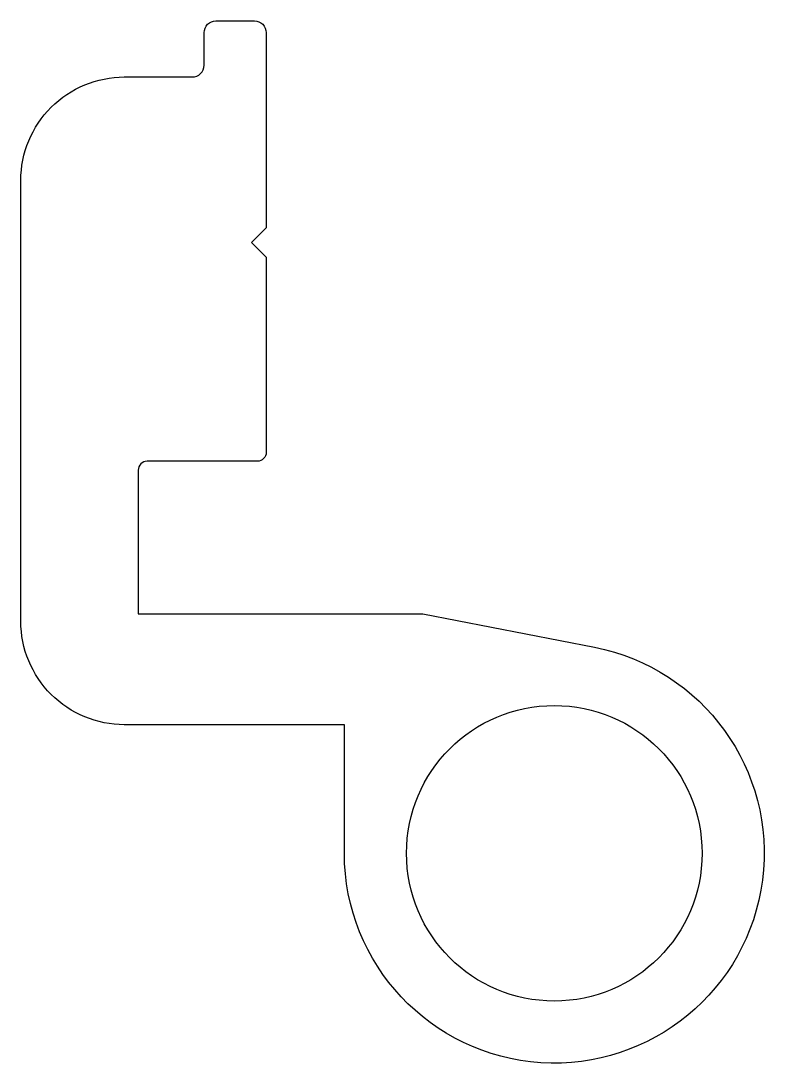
# Model space of a CAD drawing. Extents: x 169.2 to 194.4, y 202.8 to 238.1.
import ezdxf

# ---------------------------------------------------------------- set-up
doc = ezdxf.new("R2010")
doc.units = 0
doc.layers.get('0').update_dxf_attribs({"linetype": 'CONTINUOUS'})

msp = doc.modelspace()

# ---------------------------------------------------------------- linework, layer by layer
at = {"color": 7}
msp.add_lwpolyline([(182.83, 217.995), (188.637, 216.864, -2.11983), (180.18, 209.895), (180.18, 214.245), (172.734, 214.245, -0.414214), (169.234, 217.745), (169.234, 232.658, -0.414214), (172.734, 236.158), (175.034, 236.158, 0.414214), (175.434, 236.558), (175.434, 237.658, -0.414214), (175.834, 238.058), (177.134, 238.058, -0.414214), (177.534, 237.658), (177.534, 231.058), (177.034, 230.558), (177.534, 230.058), (177.534, 223.458, -0.414214), (177.234, 223.158), (173.504, 223.158, 0.414214), (173.204, 222.858), (173.204, 217.995)], format="xyb", close=True, dxfattribs=at)
msp.add_circle((187.28, 209.895), 5)

doc.saveas('drawing.dxf')
